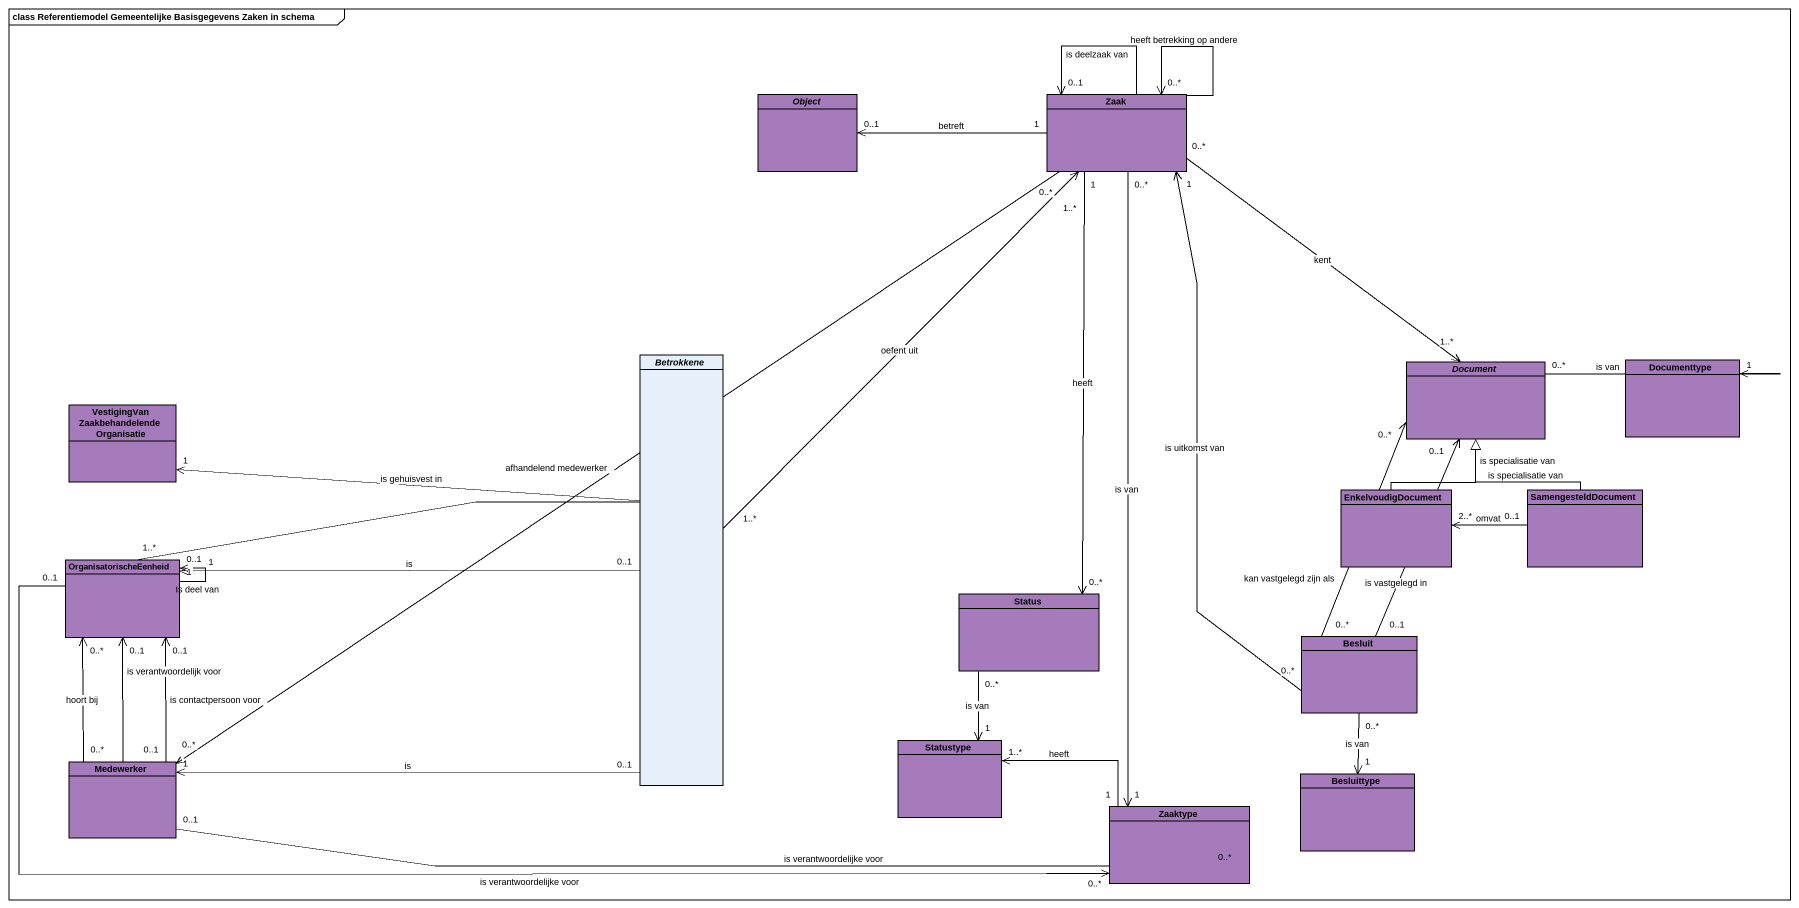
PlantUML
@startuml
mainframe class Referentiemodel Gemeentelijke Basisgegevens Zaken in schema
hide circle
hide empty members
abstract class "Object" as Object_ #A57BBC
class Zaak #A57BBC
abstract class Betrokkene
abstract class Document #A57BBC
class Documenttype #A57BBC
class "VestigingVanZaakbehandelendeOrganisatie" as VestigingVanZaakbehandelende #A57BBC
class EnkelvoudigDocument #A57BBC
class SamengesteldDocument #A57BBC
class OrganisatorischeEenheid #A57BBC
class Status #A57BBC
class Besluit #A57BBC
class Statustype #A57BBC
class Medewerker #A57BBC
class Besluittype #A57BBC
class Zaaktype #A57BBC
Object_ "0..1" <-right- "1" Zaak : betreft
Zaak --> "0..*" Zaak : heeft betrekking op andere
Zaak --> "0..1" Zaak : is deelzaak van
Zaak "0..*" --> "1..*" Document : kent
Zaak "1" --> "0..*" Status : heeft
Zaak "0..*" --> "0..*" Medewerker : afhandelend medewerker
Zaak "0..*" --> "1" Zaaktype : is van
Betrokkene "1..*" -up-> "1..*" Zaak : oefent uit
Betrokkene "0..1" -left-> "1" OrganisatorischeEenheid : is
Betrokkene "0..1" -left-> "1" Medewerker : is
Document "0..*" -right-> "1" Documenttype : is van
EnkelvoudigDocument -up-|> Document : is specialisatie van
SamengesteldDocument -up-|> Document : is specialisatie van
SamengesteldDocument "0..1" -left-> "2..*" EnkelvoudigDocument : omvat
OrganisatorischeEenheid "1..*" -up-> "1" VestigingVanZaakbehandelende : is gehuisvest in
OrganisatorischeEenheid "1" --> "0..1" OrganisatorischeEenheid : Is deel van
OrganisatorischeEenheid "0..1" -right-> "0..*" Zaaktype : is verantwoordelijke voor
Status "0..*" --> "1" Statustype : is van
Besluit "0..*" -up-> "1" Zaak : is uitkomst van
Besluit "0..1" -up-> "0..1" Document : is vastgelegd in
Besluit "0..*" -up-> "0..*" Document : kan vastgelegd zijn als
Besluit "0..*" --> "1" Besluittype : is van
Medewerker -up-> "0..1" OrganisatorischeEenheid : is verantwoordelijk voor
Medewerker "0..*" -up-> "0..*" OrganisatorischeEenheid : hoort bij
Medewerker "0..1" -up-> "0..1" OrganisatorischeEenheid : is contactpersoon voor
Medewerker "0..1" -right- "0..*" Zaaktype : is verantwoordelijke voor
Zaaktype "1" -left-> "1..*" Statustype : heeft
@enduml
